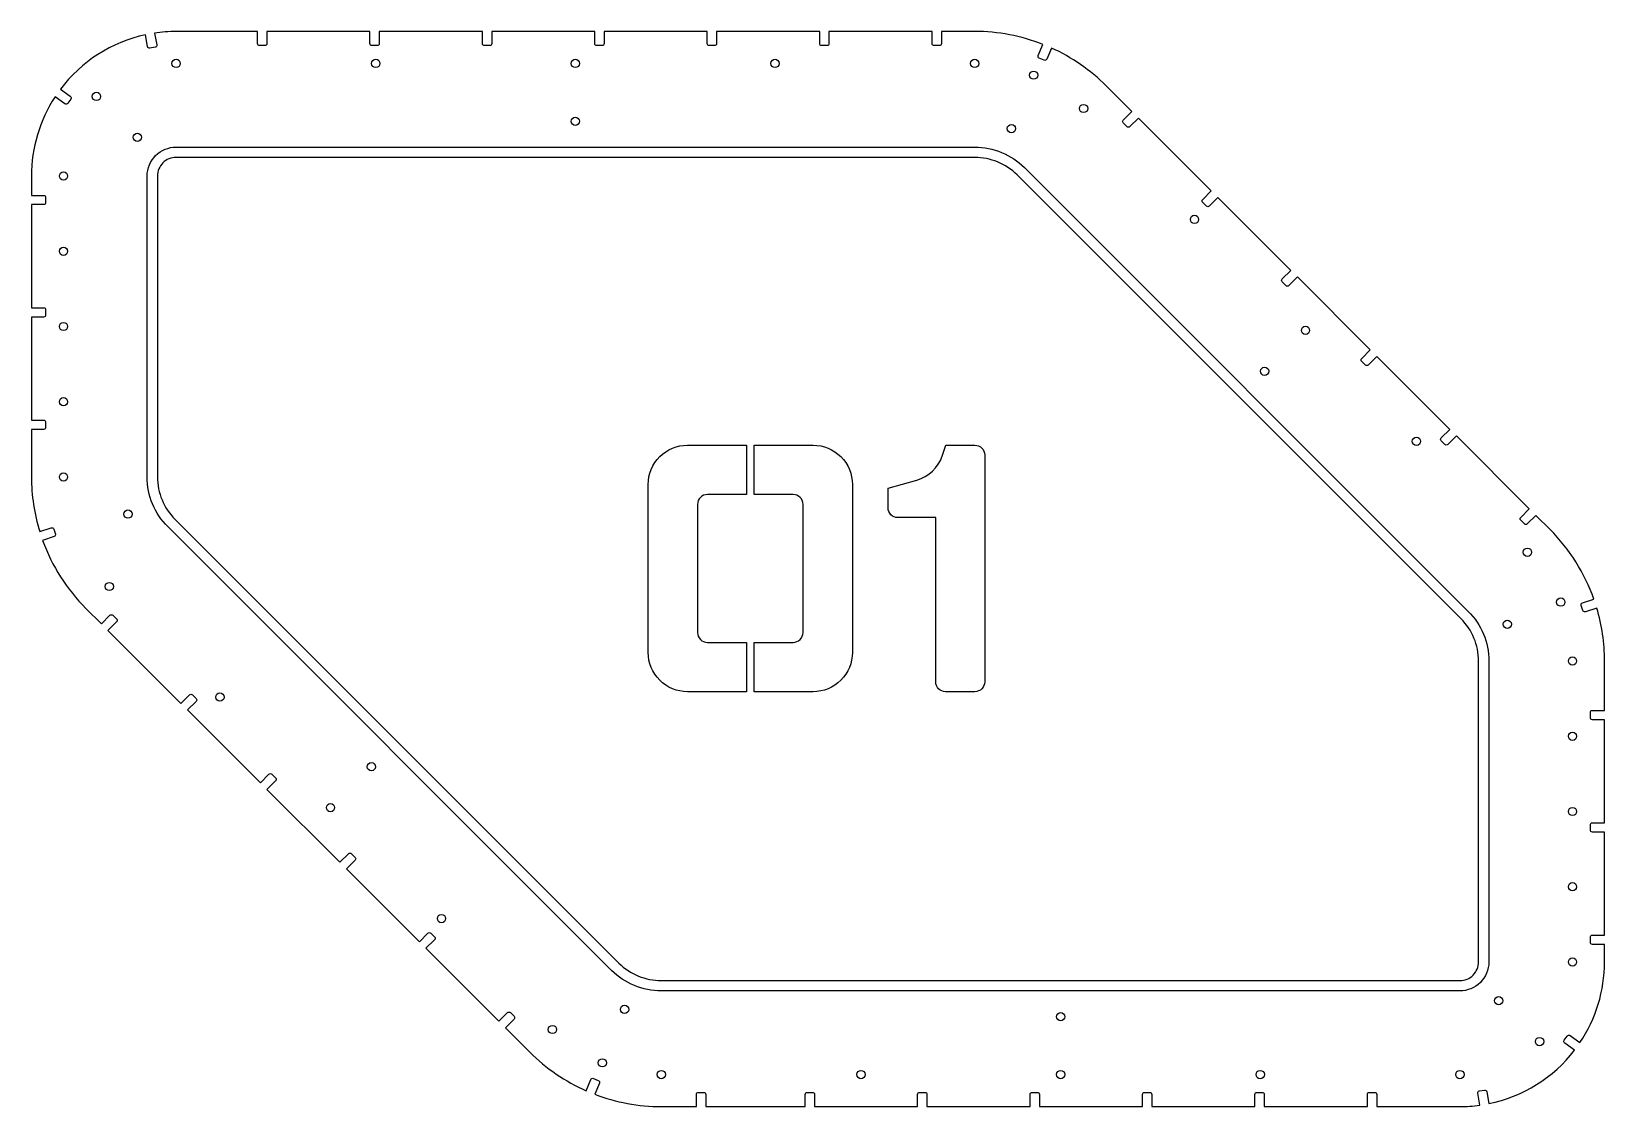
# Model space of a CAD drawing. Header units: millimetres. Extents: x -381 to 381, y -260 to 260.
import ezdxf

# ---------------------------------------------------------------- set-up
doc = ezdxf.new("R2010")
doc.units = ezdxf.units.MM
doc.layers.get('0').update_dxf_attribs({"linetype": 'CONTINUOUS'})

msp = doc.modelspace()

# ---------------------------------------------------------------- linework, layer by layer
for points in [[(-52.61, 253.42, -0.414214), (-53.61, 254.42), (-53.61, 260.3), (-103.52, 260.3), (-103.52, 254.42, -0.414214), (-104.52, 253.42), (-107.02, 253.42, -0.414214), (-108.02, 254.42), (-108.02, 260.3), (-157.94, 260.3), (-157.94, 254.42, -0.414214), (-158.94, 253.42), (-161.44, 253.42, -0.414214), (-162.44, 254.42), (-162.44, 260.3), (-212.36, 260.3), (-212.36, 254.42, -0.414214), (-213.36, 253.42), (-215.86, 253.42, -0.414214), (-216.86, 254.42), (-216.86, 260.3), (-266.77, 260.3), (-266.77, 254.42, -0.414214), (-267.77, 253.42), (-270.27, 253.42, -0.414214), (-271.27, 254.42), (-271.27, 260.3), (-310.7, 260.3, 0.037473), (-321.15, 259.52), (-320.09, 253.77, -0.414214), (-320.9, 252.61), (-323.35, 252.16, -0.414214), (-324.52, 252.96), (-325.58, 258.7, 0.180185), (-366.7, 232.3), (-361.92, 228.95, -0.414214), (-361.67, 227.56), (-363.11, 225.51, -0.414214), (-364.5, 225.27), (-369.28, 228.62, 0.145844), (-380.7, 190.3), (-380.7, 180.93), (-374.83, 180.93, -0.414214), (-373.83, 179.93), (-373.83, 177.43, -0.414214), (-374.83, 176.43), (-380.7, 176.43), (-380.7, 126.52), (-374.83, 126.52, -0.414214), (-373.83, 125.52), (-373.83, 123.02, -0.414214), (-374.83, 122.02), (-380.7, 122.02), (-380.7, 72.1), (-374.83, 72.1, -0.414214), (-373.83, 71.1), (-373.83, 68.6, -0.414214), (-374.83, 67.6), (-380.7, 67.6), (-380.7, 44.55, 0.074776), (-376.72, 18.08), (-371.18, 19.94, -0.414214), (-369.91, 19.31), (-369.12, 16.94, -0.414214), (-369.75, 15.67), (-375.29, 13.81, 0.109647), (-354.34, -19.09), (-346.85, -26.58), (-342.69, -22.43, -0.414214), (-341.28, -22.43), (-339.51, -24.2, -0.414214), (-339.51, -25.61), (-343.66, -29.76), (-308.37, -65.06), (-304.21, -60.91, -0.414214), (-302.8, -60.91), (-301.03, -62.67, -0.414214), (-301.03, -64.09), (-305.19, -68.24), (-269.89, -103.54), (-265.73, -99.38, -0.414214), (-264.32, -99.38), (-262.55, -101.15, -0.414214), (-262.55, -102.57), (-266.71, -106.72), (-231.41, -142.02), (-227.25, -137.86, -0.414214), (-225.84, -137.86), (-224.07, -139.63, -0.414214), (-224.07, -141.05), (-228.23, -145.2), (-192.93, -180.5), (-188.78, -176.34, -0.414214), (-187.36, -176.34), (-185.59, -178.11, -0.414214), (-185.59, -179.52), (-189.75, -183.68), (-154.45, -218.98), (-150.3, -214.82, -0.414214), (-148.88, -214.82), (-147.12, -216.59, -0.414214), (-147.12, -218), (-151.27, -222.16), (-139.49, -233.94, 0.092637), (-112.21, -252.63), (-109.98, -247.22, -0.414214), (-108.68, -246.68), (-106.37, -247.63, -0.414214), (-105.82, -248.94), (-108.05, -254.34, 0.091731), (-75.85, -260.3), (-58.86, -260.3), (-58.86, -254.42, -0.414214), (-57.86, -253.42), (-55.36, -253.42, -0.414214), (-54.36, -254.42), (-54.36, -260.3), (-6.18, -260.3), (-6.18, -254.42, -0.414214), (-5.18, -253.42), (-2.68, -253.42, -0.414214), (-1.68, -254.42), (-1.68, -260.3), (48.24, -260.3), (48.24, -254.42, -0.414214), (49.24, -253.42), (51.74, -253.42, -0.414214), (52.74, -254.42), (52.74, -260.3), (102.66, -260.3), (102.66, -254.42, -0.414214), (103.66, -253.42), (106.16, -253.42, -0.414214), (107.16, -254.42), (107.16, -260.3), (157.07, -260.3), (157.07, -254.42, -0.414214), (158.07, -253.42), (160.57, -253.42, -0.414214), (161.57, -254.42), (161.57, -260.3), (211.49, -260.3), (211.49, -254.42, -0.414214), (212.49, -253.42), (214.99, -253.42, -0.414214), (215.99, -254.42), (215.99, -260.3), (265.91, -260.3), (265.91, -254.42, -0.414214), (266.91, -253.42), (269.41, -253.42, -0.414214), (270.41, -254.42), (270.41, -260.3), (310.7, -260.3, 0.03438), (320.29, -259.64), (319.31, -253.88, -0.414214), (320.13, -252.73), (322.59, -252.31, -0.414214), (323.74, -253.12), (324.73, -258.88, 0.180185), (366.18, -232.99), (361.43, -229.58, -0.414214), (361.21, -228.19), (362.67, -226.16, -0.414214), (364.06, -225.93), (368.8, -229.34, 0.149), (380.7, -190.3), (380.7, -181.8), (374.83, -181.8, -0.414214), (373.83, -180.8), (373.83, -178.3, -0.414214), (374.83, -177.3), (380.7, -177.3), (380.7, -127.38), (374.83, -127.38, -0.414214), (373.83, -126.38), (373.83, -123.88, -0.414214), (374.83, -122.88), (380.7, -122.88), (380.7, -72.96), (374.83, -72.96, -0.414214), (373.83, -71.96), (373.83, -69.46, -0.414214), (374.83, -68.46), (380.7, -68.46), (380.7, -44.55, 0.072361), (376.97, -18.91), (371.41, -20.71, -0.414214), (370.15, -20.07), (369.38, -17.69, -0.414214), (370.02, -16.43), (375.58, -14.63, 0.112079), (354.34, 19.09), (347.46, 25.97), (343.3, 21.82, -0.414214), (341.89, 21.82), (340.12, 23.58, -0.414214), (340.12, 25), (344.28, 29.15), (308.98, 64.45), (304.82, 60.29, -0.414214), (303.41, 60.29), (301.64, 62.06, -0.414214), (301.64, 63.48), (305.8, 67.63), (270.5, 102.93), (266.35, 98.77, -0.414214), (264.93, 98.77), (263.16, 100.54, -0.414214), (263.16, 101.96), (267.32, 106.11), (232.02, 141.41), (227.87, 137.25, -0.414214), (226.45, 137.25), (224.68, 139.02, -0.414214), (224.68, 140.43), (228.84, 144.59), (193.54, 179.89), (189.39, 175.73, -0.414214), (187.97, 175.73), (186.21, 177.5, -0.414214), (186.21, 178.91), (190.36, 183.07), (155.06, 218.36), (150.91, 214.21, -0.414214), (149.5, 214.21), (147.73, 215.98, -0.414214), (147.73, 217.39), (151.88, 221.55), (139.49, 233.94, 0.090214), (113, 252.27), (110.72, 246.89, -0.414214), (109.41, 246.36), (107.11, 247.33, -0.414214), (106.58, 248.64), (108.86, 254.03, 0.094154), (75.85, 260.3), (59.73, 260.3), (59.73, 254.42, -0.414214), (58.73, 253.42), (56.23, 253.42, -0.414214), (55.23, 254.42), (55.23, 260.3), (5.31, 260.3), (5.31, 254.42, -0.414214), (4.31, 253.42), (1.81, 253.42, -0.414214), (0.81, 254.42), (0.81, 260.3), (-49.11, 260.3), (-49.11, 254.42, -0.414214), (-50.11, 253.42)], [(324.7, -44.55), (324.7, -190.3, -0.414214), (310.7, -204.3), (-75.85, -204.3, -0.198912), (-99.89, -194.34), (-314.74, 20.51, -0.198912), (-324.7, 44.55), (-324.7, 190.3, -0.414214), (-310.7, 204.3), (75.85, 204.3, -0.198912), (99.89, 194.34), (314.74, -20.51, -0.198912)], [(310.7, -199.3, 0.414214), (319.7, -190.3), (319.7, -44.55, 0.198912), (311.21, -24.05), (96.36, 190.81, 0.198912), (75.85, 199.3), (-310.7, 199.3, 0.414214), (-319.7, 190.3), (-319.7, 44.55, 0.198912), (-311.21, 24.05), (-96.36, -190.81, 0.198912), (-75.85, -199.3)], [(-34.68, -59.42), (-63.16, -59.42, -0.414214), (-82.19, -40.39), (-82.19, 40.94, -0.414214), (-63.16, 59.97), (-34.68, 59.97), (-34.68, 36.07), (-53.54, 36.07, 0.414214), (-58.29, 31.31), (-58.29, -30.77, 0.414214), (-53.54, -35.52), (-34.68, -35.52)], [(-7.26, 31.31, 0.414214), (-12.02, 36.07), (-30.87, 36.07), (-30.87, 59.97), (-2.39, 59.97, -0.414214), (16.64, 40.94), (16.64, -40.39, -0.414214), (-2.39, -59.42), (-30.87, -59.42), (-30.87, -35.52), (-12.02, -35.52, 0.414214), (-7.26, -30.77)], [(56.99, 24.86), (38.66, 24.86, -0.414214), (33.9, 29.62), (33.9, 39.13), (47.79, 43.04, 0.246208), (60.1, 54.66), (61.93, 59.97), (75.94, 59.97, -0.414214), (80.69, 55.21), (80.69, -54.66, -0.414214), (75.94, -59.42), (61.75, -59.42, -0.414214), (56.99, -54.66)]]:
    msp.add_lwpolyline(points, format="xyb", close=True)
for centre in [(-310.7, 244.8), (-214.06, 244.8), (-117.43, 244.8), (-20.79, 244.8), (75.85, 244.8), (104.36, 239.13), (-349.24, 228.84), (128.53, 222.98), (-117.43, 216.8), (93.64, 213.26), (-329.44, 209.04), (-365.2, 190.3), (182.24, 169.27), (-365.2, 153.86), (-365.2, 117.43), (235.96, 115.55), (216.16, 95.75), (-365.2, 80.99), (289.67, 61.84), (-365.2, 44.55), (-334, 26.57), (343.38, 8.13), (-343.03, -8.48), (359.53, -16.04), (333.66, -26.76), (365.2, -44.55), (-289.49, -62.02), (365.2, -80.99), (-216.16, -95.75), (-235.96, -115.55), (365.2, -117.43), (365.2, -153.86), (-182.24, -169.27), (365.2, -190.3), (-93.64, -213.26), (329.44, -209.04), (117.43, -216.8), (-128.53, -222.98), (349.24, -228.84), (-104.36, -239.13), (-75.85, -244.8), (20.79, -244.8), (117.43, -244.8), (214.06, -244.8), (310.7, -244.8)]:
    msp.add_circle(centre, 2)

doc.saveas('drawing.dxf')
